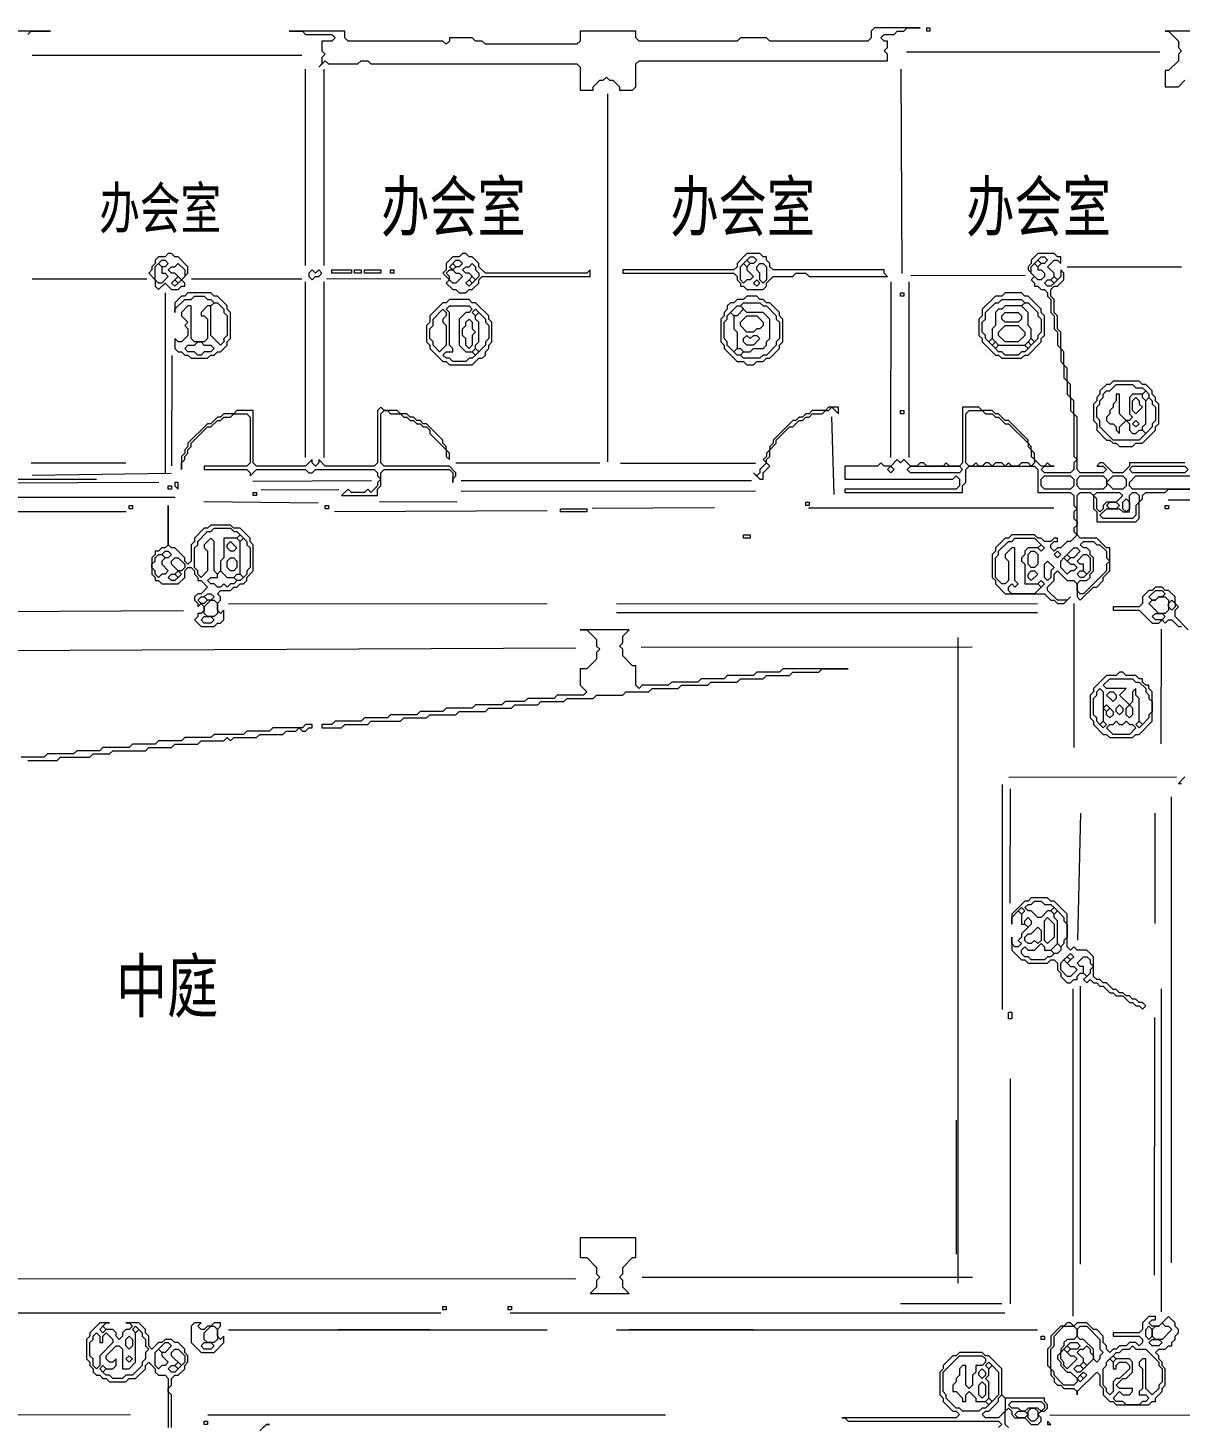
# Model space of a CAD drawing. Extents: x 10 to 1978, y 10 to 1392.
# Drawn here: x 948.1 to 1300.5, y 586.2 to 1014 of the extents above; entities that cross this region are included whole.
import ezdxf

# ---------------------------------------------------------------- set-up
doc = ezdxf.new("R2010")
doc.units = 0
for name, color, linetype, lineweight in [('OCR_TEXT', 6, 'Continuous', 0), ('TRACE_CURVE', 6, 'Continuous', 0), ('TRACE_STRAIGHT', 5, 'Continuous', 0), ('TRACE_TEXT_SYMBOL', 6, 'Continuous', 0)]:
    doc.layers.add(name, color=color, linetype=linetype, lineweight=lineweight)
doc.styles.add('wqy-unicode', font='wqy-unicode.lff')

msp = doc.modelspace()

# ---------------------------------------------------------------- linework, layer by layer
at = {"layer": 'TRACE_CURVE', "color": 6}
for points in [[(948, 1012), (949, 1013), (955, 1013), (938, 1013)], [(1255, 942), (1254, 941), (1254, 940), (1256, 938), (1255, 937), (1256, 936), (1256, 935), (1257, 935), (1258, 934), (1259, 934), (1260, 933), (1260, 932), (1261, 931), (1261, 927), (1262, 926), (1262, 922), (1263, 921), (1263, 917), (1264, 916), (1264, 912), (1265, 911), (1265, 907), (1266, 906), (1266, 902), (1267, 901), (1267, 897), (1268, 896), (1268, 883), (1269, 882), (1268, 881), (1268, 879), (1267, 878), (1259, 878), (1258, 879), (1259, 880), (1262, 880), (1261, 880), (1260, 881), (1259, 880), (1258, 880), (1256, 882), (1256, 884), (1255, 885), (1255, 886), (1254, 887), (1254, 888), (1248, 894), (1247, 894), (1245, 896), (1244, 896), (1243, 897), (1240, 897), (1239, 898), (1234, 898), (1234, 881), (1233, 880), (1230, 880), (1229, 881), (1228, 880), (1223, 880), (1222, 881), (1221, 881), (1220, 880), (1218, 880)], [(1302, 881), (1285, 881), (1285, 880), (1283, 878), (1280, 878), (1277, 881), (1276, 881), (1275, 880), (1277, 880), (1278, 879), (1277, 878), (1270, 878), (1269, 879), (1269, 895), (1268, 896), (1268, 900), (1267, 901), (1267, 905), (1266, 906), (1266, 910), (1265, 911), (1265, 915), (1264, 916), (1264, 921), (1263, 922), (1263, 926), (1262, 927), (1262, 931), (1261, 932), (1261, 934), (1262, 935), (1263, 935), (1265, 937), (1265, 939), (1264, 940), (1264, 938), (1263, 937), (1262, 938), (1262, 939), (1260, 941), (1262, 943), (1263, 943), (1264, 942), (1264, 944), (1263, 944), (1262, 945), (1257, 945), (1255, 943), (1255, 942)], [(1218, 880), (1216, 882), (1215, 881), (1214, 882), (1212, 880), (1210, 880), (1209, 881), (1208, 880), (1198, 880), (1198, 876), (1231, 876), (1232, 877), (1233, 876), (1233, 874), (1232, 873), (1198, 873), (1198, 872), (1234, 872), (1234, 874), (1235, 875), (1235, 879), (1236, 880), (1256, 880), (1257, 879), (1257, 872), (1267, 872), (1268, 871), (1268, 868), (1269, 867), (1268, 866), (1268, 864), (1269, 863), (1269, 862), (1268, 861), (1268, 860), (1269, 859), (1267, 857), (1266, 857), (1264, 855), (1263, 855), (1262, 854), (1261, 855), (1261, 856), (1262, 857), (1263, 857), (1263, 858), (1262, 858), (1261, 857), (1259, 857), (1258, 858), (1257, 858), (1256, 859), (1249, 859), (1248, 858), (1247, 858), (1244, 855), (1244, 854), (1243, 853), (1243, 846), (1244, 845), (1244, 844), (1247, 841), (1259, 841), (1261, 839)], [(1261, 839), (1262, 839), (1263, 838), (1265, 838), (1267, 840), (1266, 839), (1263, 839), (1260, 842), (1260, 843), (1262, 845), (1262, 847), (1263, 848), (1266, 845), (1268, 845), (1269, 844), (1269, 840), (1270, 839), (1274, 843), (1275, 843), (1277, 845), (1277, 846), (1279, 848), (1279, 855), (1278, 855), (1275, 858), (1270, 858), (1269, 859), (1269, 871), (1270, 872), (1273, 872), (1274, 871), (1274, 867), (1275, 866), (1275, 863), (1287, 863), (1288, 864), (1288, 869), (1289, 870), (1289, 871), (1290, 872), (1296, 872), (1297, 873), (1327, 873)], [(1303, 830), (1299, 834), (1299, 836), (1300, 837), (1299, 838), (1299, 840), (1297, 842), (1296, 842), (1295, 843), (1293, 843), (1292, 842), (1291, 842), (1289, 840), (1289, 838), (1288, 837), (1280, 837), (1280, 836), (1288, 836), (1292, 832), (1294, 832), (1295, 833), (1296, 832), (1297, 833), (1298, 833), (1300, 831), (1301, 831)], [(1033, 801), (1032, 800), (1023, 800), (1022, 799), (1015, 799), (1014, 798), (1005, 798), (1004, 797), (996, 797), (995, 796), (988, 796), (987, 795), (980, 795), (979, 794), (971, 794), (970, 793), (963, 793), (962, 792), (954, 792), (953, 791), (946, 791)], [(948, 790), (957, 790), (958, 791), (967, 791), (968, 792), (973, 792), (974, 793), (984, 793), (985, 794), (992, 794), (993, 795), (1000, 795), (1001, 796), (1008, 796), (1009, 797), (1010, 796), (1011, 797), (1018, 797), (1019, 798), (1026, 798), (1027, 799), (1030, 799), (1031, 800), (1032, 799), (1033, 799), (1034, 800), (1035, 800), (1035, 801), (1033, 801)], [(1302, 785), (1300, 783), (1301, 783)]]:
    msp.add_lwpolyline(points, dxfattribs=at)
for points in [[(1255, 941), (1256, 942), (1257, 941), (1257, 940), (1258, 940), (1259, 939), (1259, 938), (1258, 937), (1257, 937), (1255, 939)], [(1256, 942), (1257, 943), (1258, 942), (1257, 941)], [(1257, 943), (1258, 944), (1259, 944), (1260, 943), (1259, 942), (1258, 942)], [(1259, 936), (1260, 937), (1261, 937), (1262, 936), (1261, 935), (1260, 935)], [(1261, 937), (1262, 938), (1263, 937), (1262, 936)], [(1235, 896), (1236, 897), (1240, 897), (1241, 896), (1243, 896), (1244, 895), (1245, 895), (1247, 893), (1248, 893), (1254, 887), (1254, 886), (1255, 885), (1255, 883), (1256, 882), (1256, 881), (1255, 880), (1254, 881), (1252, 881), (1251, 880), (1249, 880), (1248, 881), (1247, 880), (1246, 881), (1244, 881), (1243, 880), (1242, 881), (1241, 881), (1240, 880), (1239, 880), (1238, 881), (1237, 880), (1236, 880), (1235, 881)], [(1211, 879), (1212, 880), (1213, 879), (1212, 878)], [(1217, 879), (1218, 880), (1233, 880), (1234, 879), (1233, 878), (1218, 878)], [(1285, 879), (1286, 880), (1302, 880), (1303, 879), (1302, 878), (1286, 878)], [(1258, 876), (1259, 877), (1267, 877), (1268, 876), (1268, 874), (1267, 873), (1259, 873), (1258, 874)], [(1269, 876), (1270, 877), (1277, 877), (1278, 876), (1278, 874), (1277, 873), (1270, 873), (1269, 874)], [(1280, 877), (1283, 877), (1284, 876), (1284, 874), (1283, 873), (1280, 873), (1278, 875)], [(1287, 877), (1351, 877), (1352, 876), (1352, 874), (1351, 873), (1286, 873), (1285, 874), (1285, 875)], [(1274, 871), (1275, 872), (1282, 872), (1283, 871), (1281, 869), (1278, 869), (1277, 868), (1277, 867), (1276, 866), (1275, 867), (1275, 870)], [(1285, 871), (1286, 872), (1287, 872), (1288, 871), (1288, 869), (1287, 868), (1287, 865), (1286, 864), (1277, 864), (1276, 865), (1278, 867), (1282, 867), (1283, 866), (1285, 866)], [(1278, 868), (1279, 869), (1281, 869), (1282, 868), (1281, 867), (1279, 867)], [(1283, 869), (1284, 870), (1285, 869), (1285, 867), (1284, 866), (1283, 867)], [(1249, 857), (1250, 858), (1256, 858), (1258, 856), (1257, 855), (1254, 855), (1253, 854), (1253, 853), (1252, 852), (1252, 851), (1253, 850), (1253, 844), (1257, 844), (1258, 843), (1256, 841), (1249, 841), (1248, 842), (1248, 843), (1249, 844), (1250, 843), (1251, 844), (1250, 845), (1250, 855), (1249, 855), (1247, 853), (1247, 852), (1248, 851), (1248, 845), (1247, 844), (1246, 844), (1244, 846), (1244, 852), (1245, 853), (1245, 854), (1248, 857)], [(1257, 855), (1258, 856), (1259, 855), (1258, 854)], [(1270, 856), (1271, 857), (1274, 857), (1275, 856), (1276, 856), (1278, 854), (1278, 852), (1279, 851), (1278, 850), (1278, 848), (1271, 841), (1270, 841), (1269, 842), (1269, 844), (1270, 845), (1272, 845), (1273, 846), (1273, 847), (1274, 848), (1274, 852), (1273, 853), (1273, 854), (1272, 855), (1271, 855)], [(1254, 853), (1255, 854), (1256, 854), (1257, 853), (1257, 850), (1256, 849), (1255, 849), (1254, 850)], [(1262, 853), (1263, 854), (1264, 853), (1263, 852)], [(1264, 851), (1265, 852), (1267, 850), (1268, 850), (1269, 849), (1268, 848), (1267, 848), (1266, 847), (1264, 849)], [(1265, 852), (1266, 853), (1267, 852), (1266, 851)], [(1268, 855), (1269, 855), (1270, 854), (1268, 852), (1267, 852), (1266, 853)], [(1271, 853), (1272, 853), (1273, 852), (1273, 848), (1272, 847), (1271, 848), (1271, 850), (1270, 850), (1269, 851)], [(1254, 847), (1255, 848), (1256, 848), (1257, 847), (1255, 845), (1254, 846)], [(1259, 850), (1260, 851), (1262, 849), (1261, 848), (1261, 846), (1260, 845), (1259, 846)], [(1269, 847), (1270, 848), (1271, 848), (1272, 847), (1271, 846), (1270, 846)], [(1257, 844), (1258, 845), (1259, 844), (1258, 843)], [(1293, 842), (1295, 842), (1296, 841), (1295, 840), (1294, 840), (1293, 839), (1292, 839), (1291, 840)], [(1293, 839), (1294, 840), (1296, 840), (1297, 839), (1297, 836), (1296, 835), (1294, 835), (1291, 838), (1292, 839)], [(1297, 838), (1298, 839), (1299, 838), (1299, 837), (1298, 836), (1297, 837)], [(1292, 834), (1293, 835), (1295, 835), (1296, 834), (1295, 833), (1293, 833)]]:
    msp.add_lwpolyline(points, close=True, dxfattribs=at)
at = {"layer": 'TRACE_STRAIGHT', "color": 5}
for p, q in [((949.37, 1005.64), (1031.87, 1005.64)), ((1216.87, 1006.71), (1294.37, 1006.71)), ((1032.96, 941.38), (1032.97, 1001.38)), ((1038.59, 1001.38), (1038.59, 941.38)), ((1215.06, 1001.4), (1215.44, 938.89)), ((1125.35, 993.88), (1125.36, 881.37)), ((949.37, 937.31), (984.38, 937.31)), ((998.12, 937.31), (1031.87, 937.31)), ((1039.37, 937.4), (1074.37, 937.29)), ((1218.13, 938.36), (1253.13, 938.44)), ((1266, 941), (1301, 941)), ((990, 933), (990, 878)), ((1032.94, 882.62), (1032.96, 936.38)), ((1038.58, 936.38), (1038.61, 882.62)), ((1212.07, 882.62), (1212.1, 936.38)), ((1217.63, 882.62), (1217.63, 936.38)), ((992.04, 880.12), (992.17, 913.87)), ((1193.85, 895.11), (1194.6, 871.34)), ((949, 881), (978, 881)), ((949.36, 877.25), (991.87, 877.89)), ((1079, 881), (1123, 881)), ((1129.37, 880.9), (1170.63, 880.88)), ((901.88, 874.78), (988.13, 875.08)), ((926, 876), (969, 876)), ((1016.86, 875.39), (1053.13, 875.67)), ((1019.37, 872.78), (1043.12, 872.83)), ((1080.62, 875.62), (1169.38, 875.64)), ((899.37, 870.48), (993.12, 870.52)), ((1001.86, 869.21), (1036.87, 868.77)), ((1055.63, 869.23), (1079.38, 869.12)), ((1080.63, 872.39), (1170.63, 872.45)), ((1296.87, 869.7), (1326.88, 869.63)), ((911.87, 866.1), (978.13, 866.11)), ((1041.87, 866.13), (1106.88, 866.47)), ((1120.62, 867.16), (1158.13, 867.33)), ((1186.87, 867.3), (1261.88, 867.28)), ((880.61, 835.26), (995.62, 835.91)), ((1009.37, 837.94), (1106.88, 837.97)), ((1128.12, 837.99), (1256.88, 837.89)), ((1128.12, 835.27), (1256.88, 835.31)), ((1268, 838), (1268, 794)), ((1294.78, 795.12), (1294.82, 830.12)), ((1232.64, 630.13), (1232.66, 827.63)), ((866.86, 823.31), (1115.62, 824.49)), ((1135.63, 824.67), (1236.88, 824.71)), ((1248.12, 784.9), (1299.38, 785.05)), ((1246.1, 782.63), (1246.13, 713.87)), ((1248.58, 746.37), (1248.59, 781.37)), ((1297.77, 778.88), (1297.78, 636.37)), ((1269.22, 735.07), (1270.17, 773.89)), ((1292.75, 773.88), (1292.76, 740.13)), ((1267.77, 620.13), (1267.79, 720.13)), ((1270, 721), (1270, 636)), ((1294.8, 621.37), (1294.85, 720.13)), ((1292.68, 632.62), (1292.79, 711.38)), ((1248.6, 623.88), (1248.61, 692.63)), ((1232, 680), (1232, 639)), ((920.63, 631.53), (1115.63, 631.61)), ((1136, 632), (1237, 632)), ((854.37, 621.1), (1074.38, 621.14)), ((1095.62, 621.1), (1246.88, 621.11)), ((1215, 624), (1246, 624)), ((1009.37, 615.89), (1106.88, 615.93)), ((1043, 616), (1071, 616)), ((1128.12, 615.92), (1256.88, 615.9)), ((1132, 616), (1170, 616)), ((915.62, 589.92), (979.38, 589.99)), ((1003.12, 589.95), (1143.12, 589.94)), ((1260.62, 589.82), (1310.63, 589.93))]:
    msp.add_line(p, q, dxfattribs=at)
at = {"layer": 'TRACE_TEXT_SYMBOL', "color": 6}
for points in [[(1207, 1014), (1206, 1013), (1206, 1011), (1205, 1010), (1175, 1010), (1174, 1011), (1166, 1011), (1165, 1010), (1135, 1010), (1134, 1011), (1134, 1013), (1117, 1013), (1117, 1010), (1116, 1009), (1088, 1009), (1087, 1010), (1085, 1010), (1084, 1011), (1077, 1011), (1077, 1010), (1076, 1009), (1075, 1010), (1046, 1010), (1045, 1011), (1045, 1013), (1028, 1013), (1032, 1013), (1033, 1012), (1041, 1012), (1042, 1011), (1041, 1010), (1038, 1010), (1038, 1007), (1039, 1006), (1038, 1005), (1038, 1003), (1037, 1002), (1039, 1004), (1040, 1003), (1049, 1003), (1050, 1004), (1052, 1004), (1053, 1003), (1116, 1003), (1117, 1002), (1117, 995), (1121, 995), (1121, 996), (1123, 998), (1124, 998), (1125, 999), (1126, 998), (1127, 998), (1129, 996), (1129, 995), (1133, 995), (1134, 996), (1134, 1003), (1135, 1004), (1211, 1004), (1211, 1006), (1210, 1007), (1211, 1008), (1211, 1010)], [(1211, 1010), (1210, 1010), (1209, 1011), (1210, 1012), (1213, 1012), (1214, 1013), (1216, 1013), (1217, 1014), (1221, 1014), (1207, 1014)], [(1312, 1013), (1296, 1013), (1297, 1013), (1300, 1010), (1300, 1008), (1301, 1007), (1300, 1006), (1300, 1004), (1297, 1001), (1296, 1001), (1296, 996), (1300, 996), (1302, 998)], [(1056, 898), (1055, 897), (1055, 881), (1054, 880), (1039, 880), (1037, 882), (1037, 881), (1036, 880), (1035, 881), (1035, 882), (1033, 880), (1018, 880), (1017, 881), (1017, 897), (1012, 897), (1011, 896), (1008, 896), (1007, 895), (1006, 895), (1004, 893), (1003, 893), (997, 887), (997, 886), (996, 885), (996, 884), (995, 883), (995, 879), (995, 881), (996, 882), (996, 883), (997, 884), (997, 885), (998, 886), (998, 887), (1003, 892), (1004, 892), (1006, 894), (1007, 894), (1008, 895), (1010, 895), (1011, 896), (1015, 896), (1016, 895), (1016, 881), (1015, 880), (1002, 880), (1002, 879), (1015, 879), (1016, 878), (1016, 877), (1018, 879), (1033, 879), (1034, 878), (1035, 878), (1036, 879), (1054, 879), (1055, 878), (1055, 877), (1056, 876), (1055, 875), (1055, 874), (1053, 872), (1052, 873), (1051, 872)], [(1051, 872), (1047, 872), (1046, 873), (1044, 871), (1055, 871), (1055, 873), (1056, 874), (1056, 878), (1057, 879), (1077, 879), (1078, 878), (1078, 875), (1078, 876), (1079, 877), (1079, 878), (1077, 880), (1057, 880), (1056, 881), (1056, 896), (1057, 897), (1058, 897), (1059, 896), (1062, 896), (1063, 895), (1064, 895), (1065, 894), (1066, 894), (1067, 893), (1068, 893), (1069, 892), (1070, 892), (1071, 891), (1071, 890), (1076, 885), (1076, 883), (1077, 882), (1077, 884), (1076, 885), (1076, 886), (1075, 887), (1075, 888), (1070, 893), (1069, 893), (1068, 894), (1067, 894), (1066, 895), (1065, 895), (1064, 896), (1062, 896), (1061, 897), (1057, 897), (1056, 898)], [(991, 868), (991, 856), (990, 855), (989, 855), (988, 854), (987, 854), (987, 853), (986, 852), (986, 847), (987, 846), (987, 845), (988, 845), (989, 844), (994, 844), (996, 846), (996, 848), (997, 849), (998, 849), (999, 848), (999, 847), (1000, 846), (1000, 845), (1001, 845), (1003, 843), (1001, 841), (1000, 841), (999, 840), (999, 839), (1000, 838), (1000, 837), (1001, 838), (1002, 837), (1002, 836), (1001, 835), (1000, 835), (1000, 834), (999, 833), (1001, 831), (1005, 831), (1006, 832), (1007, 832), (1008, 833), (1008, 836), (1007, 835), (1006, 836), (1006, 838), (1007, 839), (1007, 840), (1006, 841), (1007, 842), (1010, 842), (1011, 843), (1012, 843), (1013, 844), (1014, 844), (1015, 845), (1015, 846), (1017, 848), (1017, 856), (1016, 857), (1016, 858), (1013, 861), (1011, 861), (1010, 862)], [(1010, 862), (1004, 862), (1003, 861), (1002, 861), (999, 858), (999, 857), (998, 856), (998, 851), (997, 850), (996, 851), (996, 852), (993, 855), (992, 855), (991, 856), (991, 868)], [(1117, 830), (1119, 830), (1122, 827), (1122, 825), (1123, 824), (1122, 823), (1122, 821), (1119, 818), (1117, 818), (1117, 813), (1119, 811), (1118, 810), (1110, 810), (1109, 809), (1101, 809), (1100, 808), (1094, 808), (1093, 807), (1085, 807), (1084, 806), (1076, 806), (1075, 805), (1068, 805), (1067, 804), (1059, 804), (1058, 803), (1051, 803), (1050, 802), (1042, 802), (1041, 801), (1038, 801), (1038, 800), (1044, 800), (1045, 801), (1052, 801), (1053, 802), (1062, 802), (1063, 803), (1070, 803), (1071, 804), (1079, 804), (1080, 805), (1088, 805), (1089, 806), (1096, 806), (1097, 807), (1104, 807), (1105, 808), (1112, 808), (1113, 809), (1121, 809), (1122, 810), (1130, 810), (1131, 811), (1138, 811), (1139, 812), (1147, 812), (1148, 813), (1156, 813), (1157, 814), (1165, 814), (1166, 815), (1173, 815), (1174, 816)], [(1174, 816), (1181, 816), (1182, 817), (1190, 817), (1191, 818), (1199, 818), (1179, 818), (1178, 817), (1171, 817), (1170, 816), (1162, 816), (1161, 815), (1154, 815), (1153, 814), (1145, 814), (1144, 813), (1136, 813), (1135, 812), (1134, 813), (1134, 819), (1133, 819), (1130, 822), (1130, 824), (1129, 825), (1130, 826), (1130, 828), (1132, 830), (1117, 830)], [(1255, 748), (1254, 747), (1253, 747), (1249, 743), (1249, 740), (1249, 742), (1251, 744), (1252, 743), (1252, 740), (1253, 740), (1254, 739), (1252, 737), (1252, 736), (1251, 735), (1252, 734), (1251, 733), (1250, 733), (1249, 734), (1249, 736), (1249, 732), (1252, 729), (1253, 729), (1254, 728), (1260, 728), (1261, 729), (1262, 729), (1263, 728), (1263, 726), (1264, 725), (1264, 724), (1266, 722), (1267, 722), (1268, 723), (1269, 723), (1269, 724), (1270, 725), (1271, 725), (1272, 724), (1271, 723), (1272, 722), (1273, 723), (1274, 722), (1275, 722), (1276, 721), (1277, 721), (1279, 719), (1280, 719), (1281, 718), (1283, 718), (1285, 716), (1286, 716), (1287, 715), (1288, 715), (1289, 714), (1290, 715), (1289, 716), (1288, 716), (1287, 717), (1286, 717), (1285, 718), (1284, 718), (1283, 719), (1282, 719), (1281, 720)], [(1281, 720), (1280, 720), (1278, 722), (1277, 722), (1276, 723), (1275, 723), (1274, 724), (1274, 730), (1272, 732), (1269, 732), (1268, 733), (1267, 732), (1266, 733), (1266, 743), (1262, 747), (1261, 747), (1260, 748), (1255, 748)], [(970, 618), (967, 615), (967, 614), (966, 613), (966, 607), (967, 606), (967, 605), (968, 604), (968, 603), (969, 602), (970, 602), (971, 601), (972, 601), (973, 600), (978, 600), (979, 601), (981, 601), (984, 604), (984, 605), (985, 606), (987, 604), (987, 603), (988, 602), (990, 602), (991, 601), (991, 586)], [(992, 586), (992, 596), (991, 597), (991, 598), (992, 599), (992, 601), (993, 602), (994, 602), (996, 604), (996, 605), (997, 606), (997, 608), (996, 609), (996, 610), (994, 612), (993, 612), (992, 613), (990, 613), (989, 612), (988, 612), (986, 610), (985, 611), (985, 614), (984, 615), (984, 616), (982, 618), (978, 618), (979, 618), (980, 617), (979, 616), (978, 616), (977, 615), (977, 614), (976, 613), (975, 614), (975, 615), (974, 616), (972, 616), (971, 617), (972, 618), (973, 618), (970, 618)], [(1291, 620), (1289, 618), (1289, 616), (1288, 615), (1280, 615), (1280, 614), (1288, 614), (1289, 613), (1289, 612), (1288, 611), (1287, 612), (1285, 612), (1284, 611), (1282, 611), (1281, 610), (1280, 610), (1279, 609), (1278, 610), (1278, 611), (1277, 612), (1277, 614), (1275, 616), (1274, 616), (1272, 618), (1269, 618), (1268, 617), (1267, 618), (1266, 618), (1265, 617), (1264, 617), (1261, 614), (1261, 611), (1260, 610), (1260, 605), (1261, 604), (1261, 602), (1262, 601), (1262, 600), (1263, 599), (1264, 599), (1265, 598), (1268, 598), (1269, 597), (1269, 596), (1269, 597), (1275, 603), (1276, 602), (1276, 599), (1277, 598), (1277, 596), (1279, 594), (1280, 594), (1281, 593), (1291, 593), (1292, 594), (1293, 594), (1293, 595), (1295, 597), (1295, 598), (1296, 599), (1296, 604), (1295, 605), (1295, 606), (1294, 607)], [(1294, 607), (1294, 608), (1293, 609), (1294, 610), (1296, 610), (1297, 611), (1298, 611), (1298, 612), (1299, 613), (1299, 614), (1300, 615), (1300, 616), (1299, 617), (1299, 618), (1297, 620), (1294, 617), (1292, 617), (1291, 618), (1292, 619), (1293, 619), (1293, 620), (1291, 620)], [(1233, 609), (1232, 608), (1231, 608), (1228, 605), (1228, 604), (1227, 603), (1227, 596), (1228, 595), (1228, 594), (1231, 591), (1232, 591), (1233, 590), (1232, 589), (1197, 589), (1198, 589), (1199, 588), (1245, 588), (1246, 587), (1245, 586)], [(1248, 586), (1247, 587), (1247, 591), (1248, 592), (1249, 591), (1249, 590), (1250, 589), (1253, 589), (1255, 587), (1257, 587), (1258, 588), (1258, 589), (1257, 590), (1258, 591), (1259, 591), (1260, 592), (1260, 593), (1259, 594), (1259, 595), (1247, 595), (1246, 596), (1246, 604), (1242, 608), (1241, 608), (1240, 609), (1233, 609)], [(1021, 587), (1022, 587), (1021, 587), (1019, 585)], [(1020, 586), (1021, 587)]]:
    msp.add_lwpolyline(points, dxfattribs=at)
for points in [[(1223, 1014), (1224, 1014), (1224, 1013), (1223, 1013)], [(991, 945), (990, 944), (988, 944), (987, 943), (987, 942), (986, 941), (986, 940), (985, 939), (987, 937), (987, 935), (988, 934), (990, 936), (992, 934), (994, 934), (995, 935), (996, 935), (996, 936), (995, 937), (997, 939), (997, 941), (994, 944), (993, 944), (992, 945)], [(987, 941), (988, 942), (989, 941), (989, 939), (990, 939), (991, 938), (989, 936), (988, 936), (987, 937)], [(988, 942), (989, 943), (990, 943), (991, 942), (990, 941), (989, 941)], [(993, 941), (994, 942), (996, 940), (996, 938), (995, 937), (993, 939), (992, 939), (991, 940), (992, 941)], [(1081, 945), (1080, 944), (1078, 944), (1076, 942), (1076, 940), (1075, 939), (1077, 937), (1076, 936), (1078, 934), (1079, 934), (1080, 933), (1082, 933), (1083, 934), (1084, 934), (1086, 936), (1086, 937), (1087, 938), (1120, 938), (1120, 940), (1119, 939), (1088, 939), (1086, 941), (1086, 942), (1084, 944), (1083, 944), (1082, 945)], [(1077, 941), (1078, 942), (1079, 941), (1078, 940)], [(1078, 942), (1079, 943), (1080, 943), (1081, 942), (1080, 941), (1079, 941)], [(1083, 941), (1084, 942), (1085, 941), (1085, 940), (1086, 939), (1086, 938), (1085, 937), (1083, 939), (1082, 939), (1081, 940), (1082, 941)], [(1168, 945), (1165, 942), (1165, 941), (1164, 940), (1130, 940), (1130, 939), (1164, 939), (1165, 938), (1165, 937), (1166, 936), (1166, 935), (1167, 935), (1168, 934), (1173, 934), (1174, 935), (1174, 936), (1176, 938), (1182, 938), (1183, 939), (1186, 939), (1187, 938), (1211, 938), (1210, 939), (1210, 940), (1176, 940), (1175, 941), (1175, 942), (1174, 943), (1174, 944), (1173, 944), (1172, 945)], [(1166, 941), (1167, 942), (1168, 941), (1168, 940), (1170, 938), (1169, 937), (1168, 937), (1167, 936), (1166, 937)], [(1167, 942), (1168, 943), (1169, 942), (1168, 941)], [(1168, 943), (1169, 944), (1170, 944), (1171, 943), (1170, 942), (1169, 942)], [(1171, 941), (1172, 942), (1173, 942), (1174, 941), (1174, 937), (1173, 936), (1172, 937), (1172, 939), (1171, 940)], [(992, 936), (993, 937), (994, 936), (993, 935)], [(993, 937), (994, 938), (995, 937), (994, 936)], [(1035, 940), (1034, 939), (1034, 938), (1035, 937), (1036, 938), (1037, 938), (1038, 939), (1037, 940), (1036, 939)], [(1041, 940), (1047, 940), (1047, 939), (1041, 939)], [(1048, 940), (1050, 940), (1050, 939), (1048, 939)], [(1051, 940), (1056, 940), (1056, 939), (1051, 939)], [(1059, 940), (1060, 940), (1060, 939), (1059, 939)], [(1076, 939), (1077, 940), (1078, 940), (1079, 939), (1080, 939), (1081, 938), (1079, 936), (1078, 936), (1077, 937), (1077, 938)], [(1082, 936), (1083, 937), (1084, 936), (1083, 935)], [(1083, 937), (1084, 938), (1085, 937), (1084, 936)], [(1170, 936), (1171, 937), (1172, 936), (1171, 935)], [(997, 933), (996, 932), (995, 932), (993, 930), (993, 927), (993, 928), (996, 931), (998, 931), (999, 932), (1002, 932), (1003, 931), (1004, 931), (1005, 930), (1004, 929), (1003, 929), (1001, 927), (1001, 926), (1002, 926), (1003, 925), (1003, 919), (1002, 918), (999, 918), (998, 919), (998, 929), (997, 929), (995, 927), (995, 926), (997, 924), (996, 923), (997, 922), (997, 920), (995, 918), (994, 918), (993, 919), (993, 916), (994, 915), (995, 915), (996, 914), (997, 914), (998, 913), (1003, 913), (1004, 914), (1005, 914), (1006, 915), (1007, 915), (1009, 917), (1009, 918), (1010, 919), (1010, 927), (1009, 928), (1009, 929), (1006, 932), (1005, 932), (1004, 933)], [(1215, 933), (1216, 933), (1216, 932), (1215, 932)], [(1247, 933), (1246, 932), (1244, 932), (1240, 928), (1240, 926), (1239, 925), (1239, 920), (1240, 919), (1240, 918), (1244, 914), (1245, 914), (1246, 913), (1252, 913), (1253, 914), (1254, 914), (1258, 918), (1258, 919), (1259, 920), (1259, 926), (1258, 927), (1258, 928), (1254, 932), (1253, 932), (1252, 933)], [(1004, 929), (1005, 930), (1006, 930), (1008, 928), (1008, 927), (1009, 926), (1009, 920), (1008, 919), (1008, 918), (1007, 917), (1004, 920)], [(1077, 931), (1076, 930), (1075, 930), (1071, 926), (1071, 924), (1070, 923), (1070, 918), (1071, 917), (1071, 916), (1075, 912), (1076, 912), (1077, 911), (1084, 911), (1086, 913), (1087, 913), (1088, 914), (1088, 915), (1089, 916), (1089, 917), (1090, 918), (1090, 924), (1089, 925), (1089, 926), (1085, 930), (1084, 930), (1083, 931)], [(1076, 928), (1077, 929), (1083, 929), (1084, 928), (1083, 927), (1082, 927), (1080, 925), (1080, 917), (1082, 915), (1084, 915), (1085, 914), (1084, 913), (1083, 913), (1082, 912), (1078, 912), (1077, 913), (1076, 913), (1075, 914), (1076, 915), (1078, 915), (1078, 916), (1077, 917), (1077, 927)], [(1168, 932), (1167, 931), (1165, 931), (1164, 930), (1163, 930), (1162, 929), (1162, 928), (1161, 927), (1161, 926), (1160, 925), (1160, 918), (1161, 917), (1161, 916), (1165, 912), (1167, 912), (1168, 911), (1170, 911), (1171, 912), (1173, 912), (1174, 913), (1175, 913), (1178, 916), (1178, 917), (1179, 918), (1179, 925), (1178, 926), (1178, 927), (1175, 930), (1174, 930), (1173, 931), (1172, 931), (1171, 932)], [(1165, 929), (1166, 929), (1167, 928), (1165, 926), (1164, 926), (1163, 927)], [(1166, 929), (1167, 930), (1172, 930), (1173, 929), (1174, 929), (1177, 926), (1177, 925), (1178, 924), (1178, 919), (1177, 918), (1177, 917), (1174, 914), (1173, 914), (1172, 913), (1167, 913), (1166, 914), (1167, 915), (1169, 915), (1170, 916), (1173, 916), (1174, 917), (1174, 918), (1175, 919), (1175, 925), (1173, 927), (1168, 927)], [(1245, 930), (1246, 931), (1252, 931), (1253, 930), (1252, 929), (1247, 929), (1246, 928), (1245, 928), (1244, 927), (1244, 923), (1243, 922), (1243, 919), (1242, 918), (1241, 919), (1241, 920), (1240, 921), (1240, 924), (1241, 925), (1241, 927), (1244, 930)], [(1252, 929), (1253, 930), (1254, 930), (1257, 927), (1257, 926), (1258, 925), (1258, 921), (1257, 920), (1257, 919), (1256, 918), (1255, 919), (1255, 922), (1254, 923), (1254, 927)], [(1075, 928), (1076, 927), (1076, 926), (1075, 925), (1075, 924), (1076, 923), (1076, 917), (1074, 915), (1072, 917), (1072, 918), (1071, 919), (1071, 922), (1072, 923), (1072, 925)], [(1082, 924), (1083, 925), (1084, 924), (1084, 922), (1085, 921), (1084, 920), (1084, 917), (1083, 916), (1082, 917), (1082, 919), (1081, 920), (1081, 922), (1082, 923)], [(1084, 927), (1085, 928), (1086, 927), (1085, 926)], [(1085, 926), (1086, 927), (1088, 925), (1088, 924), (1089, 923), (1089, 919), (1088, 918), (1088, 917), (1086, 915), (1085, 916), (1085, 917), (1086, 918), (1086, 924), (1085, 925)], [(1162, 926), (1163, 927), (1164, 926), (1164, 922), (1165, 921), (1165, 916), (1164, 915), (1162, 917), (1162, 918), (1161, 919), (1161, 924), (1162, 925)], [(1168, 926), (1171, 926), (1173, 924), (1173, 923), (1172, 922), (1171, 922), (1170, 921), (1168, 921), (1166, 923), (1166, 924)], [(1246, 926), (1247, 927), (1251, 927), (1252, 926), (1252, 925), (1251, 924), (1247, 924), (1246, 925)], [(1167, 919), (1168, 920), (1169, 919), (1170, 920), (1171, 920), (1172, 919), (1170, 917), (1168, 917), (1167, 918)], [(1247, 923), (1251, 923), (1253, 921), (1253, 920), (1251, 918), (1247, 918), (1245, 920), (1245, 921)], [(999, 917), (1000, 918), (1001, 918), (1002, 917), (1004, 917), (1005, 916), (1004, 915), (1002, 915), (1001, 914), (1000, 914), (999, 915), (997, 915), (996, 916), (997, 917)], [(1084, 915), (1085, 916), (1086, 915), (1085, 914)], [(1164, 915), (1165, 916), (1166, 916), (1167, 915), (1166, 914), (1165, 914)], [(1242, 918), (1243, 919), (1244, 918), (1243, 917)], [(1243, 917), (1244, 918), (1245, 917), (1244, 916)], [(1244, 916), (1245, 917), (1253, 917), (1254, 916), (1253, 915), (1252, 915), (1251, 914), (1247, 914), (1246, 915), (1245, 915)], [(1253, 917), (1254, 918), (1255, 917), (1254, 916)], [(1254, 918), (1255, 919), (1256, 918), (1255, 917)], [(1280, 906), (1279, 905), (1278, 905), (1276, 903), (1276, 902), (1275, 901), (1275, 900), (1274, 899), (1274, 894), (1275, 893), (1275, 891), (1278, 888), (1279, 888), (1280, 887), (1281, 887), (1282, 886), (1286, 886), (1287, 887), (1289, 887), (1293, 891), (1293, 892), (1294, 893), (1294, 899), (1293, 900), (1293, 901), (1292, 902), (1292, 903), (1290, 905), (1289, 905), (1288, 906)], [(1281, 905), (1286, 905), (1287, 904), (1289, 904), (1290, 903), (1289, 902), (1286, 902), (1285, 901), (1285, 896), (1286, 895), (1285, 894), (1284, 894), (1282, 896), (1282, 902), (1281, 902), (1281, 900), (1280, 899), (1280, 898), (1279, 897), (1279, 896), (1278, 895), (1278, 894), (1279, 893), (1280, 893), (1281, 892), (1281, 891), (1282, 890), (1282, 892), (1284, 894), (1285, 893), (1285, 891), (1286, 890), (1287, 890), (1288, 891), (1289, 891), (1290, 890), (1288, 888), (1280, 888), (1276, 892), (1276, 894), (1275, 895), (1275, 898), (1276, 899), (1276, 900), (1277, 901), (1277, 902), (1278, 903), (1279, 903)], [(1289, 902), (1290, 903), (1291, 902), (1291, 901), (1290, 900), (1289, 901)], [(1286, 900), (1287, 901), (1288, 900), (1288, 899), (1289, 898), (1287, 896), (1286, 897)], [(1290, 900), (1291, 901), (1292, 900), (1292, 899), (1293, 898), (1293, 894), (1292, 893), (1292, 892), (1290, 890), (1289, 891), (1289, 892), (1290, 893)], [(1193, 898), (1192, 897), (1188, 897), (1187, 896), (1186, 896), (1185, 895), (1184, 895), (1183, 894), (1182, 894), (1176, 888), (1176, 887), (1175, 886), (1175, 885), (1174, 884), (1174, 883), (1173, 882), (1174, 881), (1172, 879), (1172, 878), (1171, 877), (1170, 878), (1172, 876), (1173, 876), (1173, 878), (1175, 880), (1174, 881), (1174, 882), (1175, 883), (1175, 885), (1177, 887), (1177, 888), (1181, 892), (1182, 892), (1184, 894), (1185, 894), (1186, 895), (1187, 895), (1188, 896), (1191, 896), (1192, 897), (1193, 897), (1194, 898), (1196, 896), (1196, 898)], [(1215, 897), (1216, 897), (1216, 896), (1215, 896)], [(1286, 893), (1287, 894), (1288, 893), (1287, 892)], [(991, 874), (992, 874), (992, 873), (991, 873)], [(993, 875), (993, 874), (994, 873), (994, 875)], [(1017, 872), (1018, 872), (1018, 871), (1017, 871)], [(1186, 869), (1187, 869), (1187, 868), (1186, 868)], [(979, 868), (980, 868), (980, 867), (979, 867)], [(1039, 868), (1040, 868), (1040, 867), (1039, 867)], [(1111, 867), (1119, 867), (1119, 866), (1111, 866)], [(1296, 868), (1297, 868), (1297, 867), (1296, 867)], [(1004, 860), (1005, 861), (1010, 861), (1011, 860), (1012, 860), (1013, 859), (1012, 858), (1008, 858), (1008, 852), (1007, 851), (1007, 848), (1006, 847), (1005, 848), (1005, 857), (1004, 858), (1002, 856), (1002, 855), (1003, 854), (1003, 848), (1001, 846), (1000, 847), (1000, 848), (999, 849), (999, 855), (1000, 856), (1000, 857), (1003, 860)], [(1009, 856), (1010, 857), (1012, 855), (1011, 854), (1010, 854), (1009, 855)], [(1012, 858), (1013, 859), (1014, 858), (1013, 857)], [(1013, 857), (1014, 858), (1015, 857), (1015, 856), (1016, 855), (1016, 849), (1015, 848), (1015, 847), (1014, 846), (1013, 847)], [(1167, 859), (1169, 859), (1169, 858), (1167, 858)], [(987, 852), (988, 853), (989, 853), (990, 852), (989, 851), (989, 850), (991, 848), (990, 847), (989, 847), (988, 846), (987, 847), (987, 848), (986, 849), (986, 850), (987, 851)], [(989, 853), (990, 854), (991, 854), (992, 853), (991, 852), (990, 852)], [(992, 851), (993, 852), (994, 852), (996, 850), (996, 849), (995, 848), (994, 848), (992, 850)], [(1009, 851), (1010, 852), (1011, 852), (1012, 851), (1012, 849), (1011, 848), (1010, 848), (1009, 849)], [(993, 847), (994, 848), (995, 847), (994, 846)], [(1006, 847), (1007, 848), (1009, 846), (1011, 846), (1012, 845), (1011, 844), (1010, 844), (1009, 843), (1008, 844), (1007, 843), (1006, 843), (1005, 844), (1004, 844), (1003, 845), (1004, 846), (1006, 846)], [(991, 846), (992, 847), (993, 847), (994, 846), (993, 845), (992, 845)], [(1011, 846), (1012, 847), (1013, 847), (1014, 846), (1013, 845), (1012, 845)], [(1000, 839), (1001, 840), (1002, 840), (1003, 839), (1002, 838), (1001, 838)], [(1002, 840), (1003, 841), (1004, 841), (1005, 840), (1004, 839), (1003, 839)], [(1004, 839), (1005, 839), (1006, 838), (1006, 835), (1005, 834), (1003, 834), (1002, 835), (1002, 837)], [(1001, 833), (1002, 834), (1004, 834), (1005, 833), (1004, 832), (1002, 832)], [(1282, 817), (1281, 816), (1278, 816), (1274, 812), (1274, 811), (1273, 810), (1273, 803), (1274, 802), (1274, 801), (1277, 798), (1278, 798), (1279, 797), (1286, 797), (1287, 798), (1288, 798), (1292, 802), (1292, 811), (1291, 812), (1291, 813), (1290, 813), (1289, 814), (1289, 815), (1288, 815), (1287, 816), (1284, 816), (1283, 817)], [(1279, 815), (1286, 815), (1287, 814), (1288, 814), (1290, 812), (1290, 811), (1291, 810), (1291, 809), (1292, 808), (1292, 805), (1291, 804), (1291, 803), (1289, 801), (1288, 802), (1288, 809), (1287, 810), (1287, 812), (1286, 811), (1286, 808), (1285, 807), (1282, 810), (1284, 812), (1278, 812), (1277, 813)], [(1275, 811), (1276, 812), (1277, 811), (1277, 802), (1276, 801), (1275, 802), (1275, 803), (1274, 804), (1274, 809), (1275, 810)], [(1278, 810), (1279, 811), (1280, 811), (1281, 810), (1281, 809), (1280, 808)], [(1277, 806), (1278, 807), (1279, 806), (1278, 805)], [(1278, 805), (1279, 806), (1280, 805), (1280, 804), (1279, 803), (1278, 804)], [(1281, 806), (1282, 807), (1283, 806), (1283, 805), (1282, 804), (1281, 805)], [(1284, 806), (1285, 807), (1286, 806), (1286, 804), (1285, 803), (1284, 804)], [(1276, 801), (1277, 802), (1278, 801), (1277, 800)], [(1280, 801), (1281, 802), (1282, 801), (1283, 801), (1284, 802), (1285, 801), (1286, 801), (1287, 800), (1285, 798), (1280, 798), (1278, 800), (1279, 801)], [(1287, 801), (1288, 802), (1289, 801), (1288, 800)], [(1251, 744), (1252, 745), (1253, 744), (1252, 743)], [(1255, 746), (1256, 747), (1258, 747), (1259, 746), (1261, 746), (1262, 745), (1261, 744), (1260, 744), (1258, 742), (1257, 742), (1255, 744), (1254, 744), (1253, 745), (1254, 746)], [(1261, 744), (1262, 745), (1263, 744), (1262, 743)], [(1253, 741), (1254, 742), (1255, 741), (1255, 740), (1254, 739), (1253, 740)], [(1259, 741), (1260, 742), (1262, 740), (1262, 736), (1260, 734), (1259, 735)], [(1262, 743), (1263, 744), (1265, 742), (1265, 741), (1266, 740), (1266, 736), (1265, 735), (1265, 734), (1264, 733), (1263, 734), (1263, 741), (1262, 742)], [(1257, 739), (1258, 738), (1258, 735), (1257, 734), (1256, 735), (1255, 734), (1254, 734), (1253, 735), (1253, 736), (1254, 737), (1255, 737)], [(1258, 734), (1259, 733), (1259, 732), (1261, 732), (1262, 731), (1261, 730), (1260, 730), (1259, 729), (1255, 729), (1254, 730), (1253, 730), (1252, 731), (1252, 732), (1253, 733), (1254, 732), (1256, 732)], [(1263, 734), (1264, 733), (1264, 732), (1263, 731), (1262, 731), (1261, 732)], [(1264, 728), (1265, 729), (1267, 727), (1268, 727), (1269, 726), (1267, 724), (1266, 724), (1264, 726)], [(1265, 729), (1266, 730), (1267, 729), (1266, 728)], [(1266, 730), (1267, 731), (1268, 730), (1267, 729)], [(1271, 730), (1272, 730), (1273, 729), (1273, 728), (1274, 727), (1273, 726), (1273, 725), (1272, 724), (1271, 725), (1271, 727), (1270, 727), (1269, 728)], [(1248, 713), (1249, 713), (1249, 711), (1248, 711)], [(1117, 644), (1117, 638), (1119, 638), (1122, 635), (1122, 633), (1123, 632), (1122, 631), (1122, 629), (1120, 627), (1132, 627), (1130, 629), (1130, 631), (1129, 632), (1130, 633), (1130, 635), (1133, 638), (1134, 638), (1134, 644)], [(1075, 623), (1076, 623), (1076, 622), (1075, 622)], [(1095, 623), (1096, 623), (1096, 622), (1095, 622)], [(970, 616), (971, 617), (972, 616), (971, 615)], [(980, 616), (981, 617), (982, 616), (981, 615)], [(999, 618), (998, 617), (998, 612), (1001, 609), (1005, 609), (1008, 612), (1008, 614), (1007, 613), (1006, 614), (1006, 616), (1007, 617), (1007, 618), (1005, 618), (1004, 617), (1003, 617), (1002, 616), (1001, 616), (1000, 617), (1001, 618)], [(1004, 617), (1005, 617), (1006, 616), (1006, 613), (1005, 612), (1003, 612), (1002, 613), (1002, 615)], [(1265, 617), (1268, 617), (1269, 616), (1269, 614), (1268, 613), (1266, 613), (1265, 612), (1265, 611), (1264, 610), (1264, 609), (1263, 608), (1263, 607), (1264, 606), (1264, 605), (1266, 603), (1267, 603), (1269, 601), (1269, 600), (1268, 599), (1265, 599), (1262, 602), (1262, 603), (1261, 604), (1261, 610), (1262, 611), (1262, 614)], [(1269, 616), (1270, 617), (1272, 617), (1276, 613), (1276, 610), (1277, 609), (1276, 608), (1276, 607), (1275, 606), (1274, 607), (1274, 610), (1271, 613), (1270, 613), (1269, 614)], [(1290, 616), (1291, 617), (1292, 616), (1292, 614), (1291, 613), (1290, 614)], [(1294, 617), (1295, 618), (1296, 617), (1297, 617), (1298, 616), (1295, 613), (1293, 613), (1292, 614), (1292, 616), (1293, 617)], [(968, 614), (969, 615), (970, 614), (970, 612), (971, 612), (971, 614), (972, 615), (974, 613), (974, 612), (970, 608), (970, 605), (969, 604), (968, 605), (968, 607), (967, 608), (967, 612), (968, 613)], [(981, 615), (982, 616), (983, 615), (983, 614), (984, 613), (984, 611), (985, 610), (984, 609), (984, 607), (983, 606), (983, 605), (980, 602), (978, 602), (977, 601), (974, 601), (973, 602), (972, 602), (971, 603), (972, 604), (974, 604), (975, 605), (975, 607), (974, 606), (973, 606), (972, 607), (972, 608), (975, 611), (976, 611), (977, 610), (977, 604), (979, 604), (981, 606)], [(978, 613), (979, 614), (980, 613), (980, 611), (979, 610), (978, 611)], [(990, 612), (991, 612), (992, 611), (990, 609), (989, 609), (988, 610)], [(1001, 611), (1002, 612), (1004, 612), (1005, 611), (1004, 610), (1002, 610)], [(1258, 614), (1259, 614), (1259, 613), (1258, 613)], [(1266, 611), (1267, 612), (1269, 612), (1270, 611), (1269, 610), (1267, 610)], [(1291, 612), (1292, 613), (1294, 613), (1295, 612), (1294, 611), (1292, 611)], [(978, 607), (979, 608), (980, 607), (979, 606)], [(987, 609), (988, 610), (989, 609), (989, 608), (991, 606), (990, 605), (989, 605), (988, 604), (987, 605)], [(992, 609), (993, 610), (994, 610), (996, 608), (996, 606), (995, 605), (992, 608)], [(1233, 608), (1240, 608), (1241, 607), (1241, 606), (1240, 605), (1238, 605), (1238, 603), (1237, 602), (1237, 599), (1236, 598), (1235, 599), (1235, 605), (1234, 605), (1233, 604), (1233, 602), (1232, 601), (1232, 600), (1231, 599), (1231, 597), (1232, 597), (1234, 595), (1234, 594), (1235, 594), (1235, 596), (1236, 597), (1238, 595), (1238, 594), (1241, 594), (1242, 593), (1241, 592), (1240, 592), (1239, 591), (1234, 591), (1233, 592), (1232, 592), (1229, 595), (1229, 596), (1228, 597), (1228, 603)], [(1264, 609), (1265, 610), (1267, 608), (1268, 608), (1269, 607), (1266, 604), (1265, 605), (1265, 606), (1264, 607)], [(1265, 610), (1266, 611), (1267, 610), (1266, 609)], [(1271, 610), (1272, 611), (1273, 610), (1273, 609), (1274, 608), (1274, 607), (1272, 605), (1271, 606), (1271, 607), (1269, 609), (1270, 610)], [(1279, 607), (1280, 608), (1281, 607), (1280, 606)], [(1285, 610), (1286, 611), (1287, 610), (1290, 610), (1294, 606), (1294, 605), (1295, 604), (1295, 600), (1294, 599), (1294, 598), (1292, 596), (1290, 598), (1290, 607), (1289, 607), (1288, 606), (1288, 605), (1289, 604), (1289, 598), (1288, 597), (1288, 596), (1290, 596), (1291, 595), (1290, 594), (1289, 594), (1288, 593), (1284, 593), (1283, 594), (1281, 594), (1280, 595), (1282, 597), (1283, 596), (1285, 596), (1286, 597), (1286, 598), (1282, 598), (1281, 599), (1283, 601), (1284, 601), (1286, 603), (1286, 606), (1285, 607), (1281, 607), (1280, 608), (1281, 609), (1282, 609), (1283, 610)], [(970, 604), (971, 605), (972, 604), (971, 603)], [(991, 604), (992, 605), (993, 605), (994, 604), (993, 603), (992, 603)], [(993, 605), (994, 606), (995, 605), (994, 604)], [(1239, 603), (1240, 604), (1241, 603), (1241, 602), (1240, 601), (1239, 602)], [(1241, 605), (1242, 606), (1243, 605), (1242, 604)], [(1242, 604), (1243, 605), (1245, 603), (1245, 596), (1243, 594), (1242, 595), (1242, 600), (1241, 601), (1242, 602)], [(1268, 604), (1269, 605), (1270, 605), (1271, 604), (1270, 603), (1269, 603)], [(1270, 605), (1271, 606), (1272, 605), (1271, 604)], [(1278, 606), (1279, 607), (1280, 606), (1280, 604), (1281, 604), (1281, 605), (1282, 606), (1284, 606), (1285, 605), (1285, 604), (1282, 601), (1281, 601), (1280, 600), (1280, 597), (1279, 596), (1278, 597), (1278, 598), (1277, 599), (1277, 604), (1278, 605)], [(1239, 599), (1240, 600), (1241, 599), (1241, 596), (1240, 595), (1239, 596)], [(1269, 601), (1270, 602), (1271, 601), (1270, 600)], [(1270, 602), (1271, 603), (1272, 602), (1271, 601)], [(1245, 595), (1246, 596), (1247, 595), (1247, 591), (1245, 589), (1241, 589), (1240, 590), (1241, 591), (1242, 591), (1245, 594)], [(1241, 594), (1242, 595), (1243, 594), (1242, 593)], [(1248, 593), (1249, 594), (1258, 594), (1259, 593), (1259, 592), (1258, 591), (1257, 592), (1254, 592), (1253, 591), (1252, 591), (1251, 592), (1249, 592)], [(1250, 590), (1251, 591), (1253, 591), (1254, 590), (1253, 589), (1251, 589)], [(1254, 591), (1255, 592), (1256, 592), (1257, 591), (1257, 589), (1256, 588), (1255, 588), (1254, 589)], [(1002, 588), (1003, 588), (1003, 587), (1002, 587)], [(1260, 588), (1260, 587), (1261, 587)]]:
    msp.add_lwpolyline(points, close=True, dxfattribs=at)

# ---------------------------------------------------------------- texts
at = {"layer": 'OCR_TEXT', "color": 6, "style": 'wqy-unicode'}
for s, height, width, p in [('办会室', 12.654, 0.72, (969.86, 952.59)), ('办会室', 15.026, 0.72, (1056.08, 951.89)), ('办会室', 15.026, 0.72, (1144.58, 951.89)), ('办会室', 15.026, 0.72, (1235.08, 951.89)), ('中庭', 15.748, 0.727876, (975, 713.15))]:
    msp.add_text(s, height=height, dxfattribs=dict(at, width=width)).set_placement(p)

doc.saveas('drawing.dxf')
